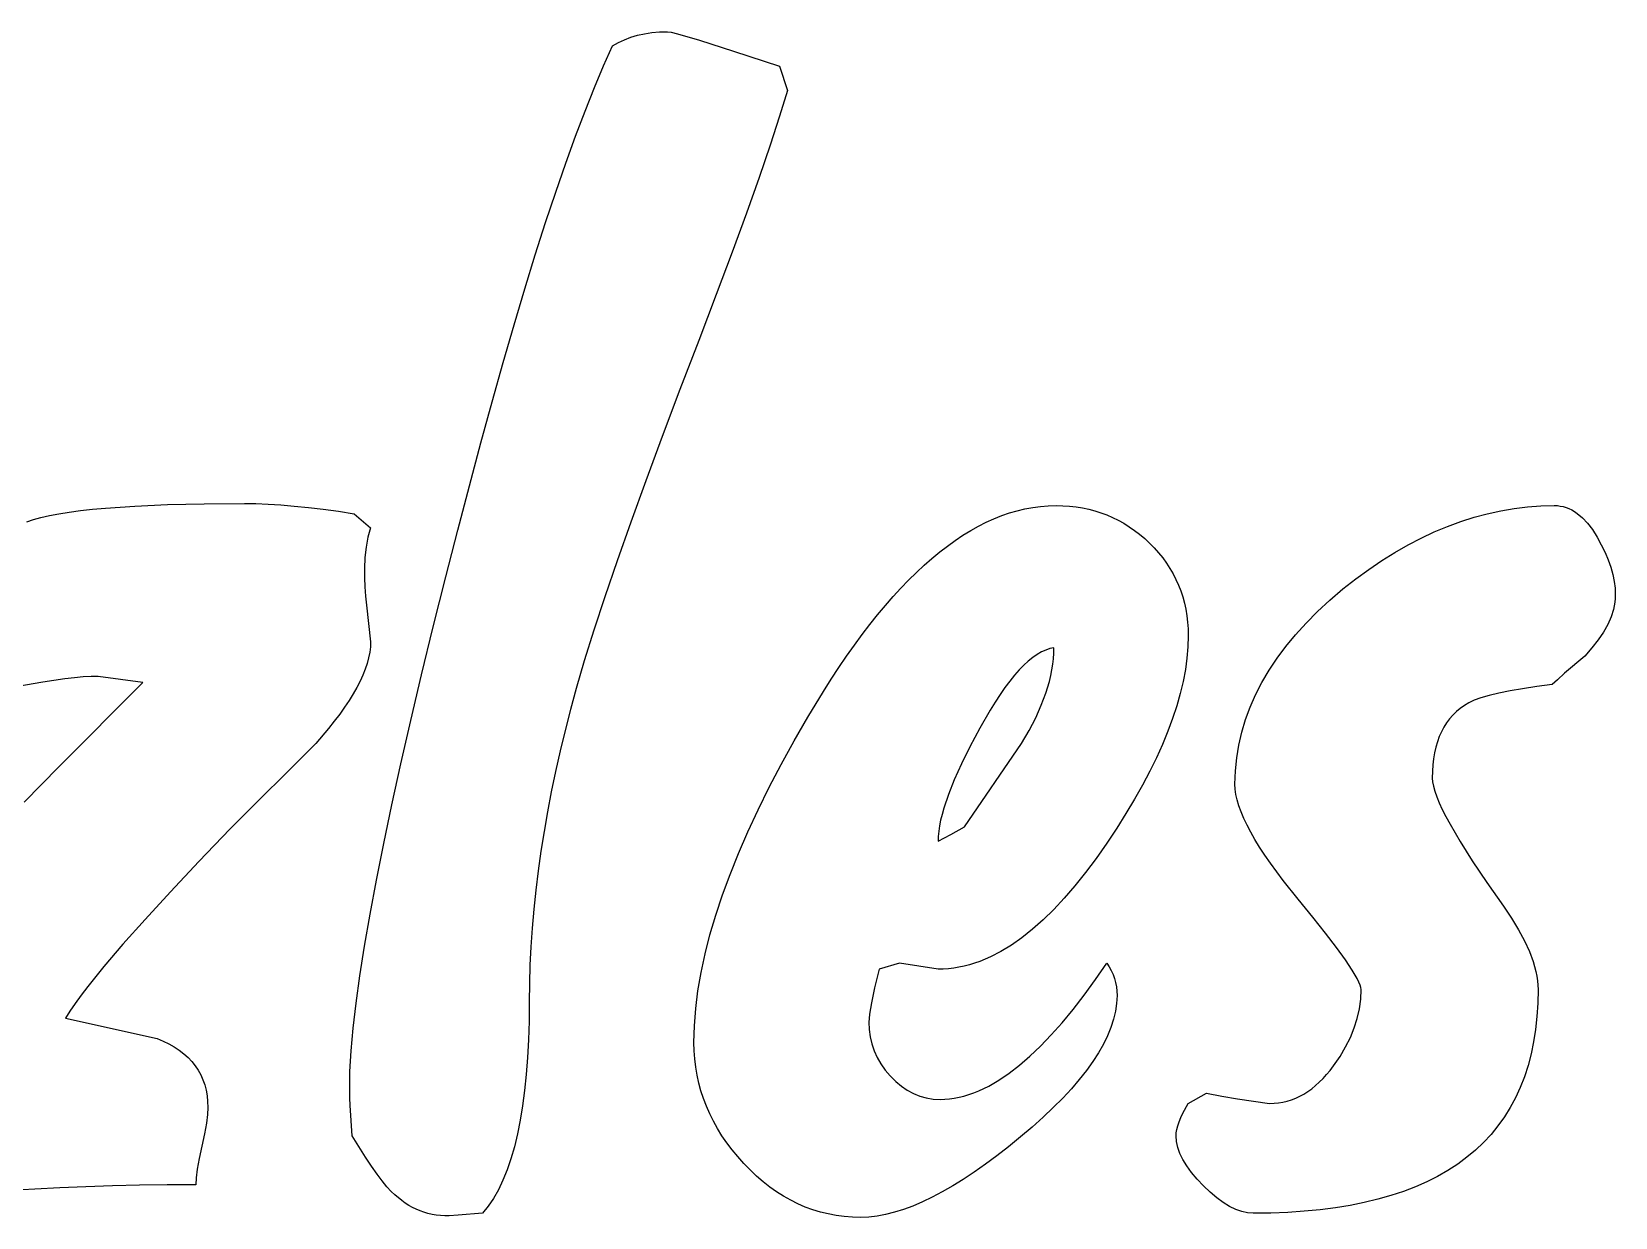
# Model space of a CAD drawing. Extents: x 9 to 960, y -397 to 558.
# Drawn here: x 549.7 to 603.2, y -64.5 to -24.4 of the extents above; entities that cross this region are included whole.
import ezdxf

# ---------------------------------------------------------------- set-up
doc = ezdxf.new("R2010")
doc.units = 0
doc.header["$MEASUREMENT"] = 0
doc.layers.add('TEXT', color=18, linetype='CONTINUOUS')

msp = doc.modelspace()

# ---------------------------------------------------------------- linework, layer by layer
at = {"layer": 'TEXT'}
for points in [[(564.124, -64.412), (563.82, -64.431), (563.672, -64.43), (563.527, -64.421), (563.384, -64.404), (563.244, -64.38), (563.107, -64.348), (562.973, -64.309), (562.841, -64.262), (562.712, -64.208), (562.585, -64.146), (562.461, -64.077), (562.34, -64), (562.222, -63.916), (561.993, -63.725), (561.865, -63.603), (561.723, -63.446), (561.565, -63.251), (561.392, -63.02), (561.204, -62.753), (561.001, -62.449), (560.55, -61.732), (560.481, -60.701), (560.468, -60.442), (560.462, -60.164), (560.471, -59.549), (560.511, -58.858), (560.58, -58.089), (560.678, -57.243), (560.806, -56.319), (560.964, -55.318), (561.151, -54.24), (561.368, -53.085), (561.614, -51.852), (561.89, -50.542), (562.195, -49.154), (562.53, -47.689), (562.894, -46.147), (563.288, -44.528), (563.711, -42.831), (564.112, -41.263), (564.506, -39.755), (564.894, -38.306), (565.275, -36.916), (565.65, -35.587), (566.018, -34.316), (566.38, -33.106), (566.735, -31.955), (567.084, -30.864), (567.427, -29.832), (567.763, -28.86), (568.093, -27.947), (568.416, -27.094), (568.733, -26.301), (569.043, -25.567), (569.347, -24.893), (569.541, -24.78), (569.747, -24.683), (569.962, -24.6), (570.189, -24.532), (570.426, -24.48), (570.674, -24.442), (570.933, -24.42), (571.203, -24.412), (571.322, -24.43), (571.542, -24.485), (572.285, -24.704), (573.432, -25.069), (574.983, -25.58), (575.258, -26.405), (574.99, -27.27), (574.669, -28.248), (574.294, -29.34), (573.866, -30.546), (573.384, -31.866), (572.848, -33.299), (572.258, -34.847), (571.615, -36.508), (571.019, -38.094), (570.468, -39.588), (569.962, -40.99), (569.502, -42.299), (569.086, -43.515), (568.716, -44.64), (568.39, -45.672), (568.11, -46.611), (567.919, -47.321), (567.739, -48.025), (567.573, -48.721), (567.418, -49.412), (567.276, -50.096), (567.147, -50.774), (567.029, -51.445), (566.924, -52.11), (566.832, -52.768), (566.752, -53.42), (566.684, -54.065), (566.628, -54.704), (566.585, -55.337), (566.554, -55.963), (566.535, -56.582), (566.529, -57.196), (566.523, -57.852), (566.505, -58.48), (566.474, -59.08), (566.43, -59.653), (566.375, -60.197), (566.307, -60.714), (566.227, -61.202), (566.134, -61.663), (566.029, -62.096), (565.912, -62.5), (565.782, -62.877), (565.64, -63.226), (565.486, -63.548), (565.319, -63.841), (565.14, -64.106), (564.948, -64.343)], [(578.351, -56.096), (578.2, -56.723), (578.093, -57.23), (578.028, -57.616), (578.012, -57.765), (578.007, -57.883), (578.018, -58.137), (578.052, -58.383), (578.108, -58.622), (578.187, -58.854), (578.289, -59.077), (578.413, -59.294), (578.559, -59.503), (578.729, -59.704), (578.913, -59.889), (579.104, -60.05), (579.304, -60.186), (579.51, -60.297), (579.725, -60.383), (579.946, -60.445), (580.176, -60.482), (580.412, -60.494), (580.572, -60.49), (580.732, -60.476), (580.894, -60.454), (581.057, -60.423), (581.22, -60.382), (581.385, -60.333), (581.551, -60.274), (581.718, -60.207), (581.886, -60.13), (582.055, -60.045), (582.397, -59.847), (582.743, -59.613), (583.093, -59.343), (583.447, -59.037), (583.806, -58.696), (584.169, -58.318), (584.536, -57.904), (584.908, -57.455), (585.284, -56.969), (585.664, -56.447), (586.048, -55.89), (586.129, -56.012), (586.198, -56.139), (586.258, -56.27), (586.306, -56.405), (586.343, -56.545), (586.37, -56.689), (586.386, -56.837), (586.392, -56.989), (586.379, -57.25), (586.341, -57.515), (586.277, -57.785), (586.188, -58.061), (586.073, -58.342), (585.933, -58.628), (585.767, -58.918), (585.576, -59.214), (585.359, -59.515), (585.117, -59.822), (584.849, -60.133), (584.555, -60.449), (584.237, -60.771), (583.892, -61.097), (583.522, -61.429), (583.127, -61.766), (582.724, -62.095), (582.329, -62.402), (581.943, -62.689), (581.566, -62.954), (581.198, -63.198), (580.838, -63.42), (580.488, -63.622), (580.146, -63.802), (579.813, -63.961), (579.489, -64.099), (579.174, -64.216), (578.868, -64.311), (578.571, -64.385), (578.282, -64.438), (578.003, -64.47), (577.732, -64.481), (577.451, -64.474), (577.174, -64.452), (576.902, -64.417), (576.634, -64.367), (576.371, -64.303), (576.113, -64.225), (575.859, -64.132), (575.61, -64.025), (575.365, -63.904), (575.125, -63.769), (574.89, -63.62), (574.659, -63.456), (574.432, -63.278), (574.21, -63.086), (573.993, -62.88), (573.78, -62.659), (573.576, -62.43), (573.385, -62.197), (573.208, -61.961), (573.043, -61.721), (572.892, -61.477), (572.754, -61.231), (572.629, -60.98), (572.517, -60.726), (572.419, -60.469), (572.333, -60.208), (572.261, -59.944), (572.201, -59.676), (572.155, -59.405), (572.123, -59.13), (572.103, -58.852), (572.096, -58.57), (572.111, -58.004), (572.156, -57.421), (572.232, -56.822), (572.337, -56.208), (572.472, -55.577), (572.637, -54.93), (572.833, -54.266), (573.058, -53.587), (573.314, -52.892), (573.6, -52.18), (573.915, -51.453), (574.261, -50.709), (574.637, -49.949), (575.043, -49.174), (575.479, -48.382), (575.945, -47.574), (576.469, -46.708), (576.731, -46.296), (576.993, -45.898), (577.255, -45.514), (577.517, -45.144), (577.779, -44.788), (578.041, -44.446), (578.303, -44.118), (578.565, -43.804), (578.827, -43.504), (579.089, -43.218), (579.351, -42.946), (579.613, -42.687), (579.875, -42.443), (580.137, -42.213), (580.399, -41.996), (580.662, -41.794), (580.924, -41.605), (581.186, -41.431), (581.448, -41.27), (581.71, -41.124), (581.972, -40.991), (582.234, -40.872), (582.496, -40.768), (582.758, -40.677), (583.02, -40.6), (583.282, -40.537), (583.544, -40.489), (583.806, -40.454), (584.068, -40.433), (584.33, -40.426), (584.56, -40.431), (584.785, -40.446), (585.006, -40.47), (585.223, -40.505), (585.436, -40.55), (585.644, -40.605), (585.848, -40.669), (586.048, -40.744), (586.244, -40.828), (586.435, -40.922), (586.622, -41.027), (586.804, -41.141), (586.982, -41.265), (587.156, -41.399), (587.326, -41.543), (587.491, -41.697), (587.65, -41.858), (587.797, -42.024), (587.935, -42.195), (588.063, -42.369), (588.18, -42.549), (588.287, -42.733), (588.384, -42.922), (588.471, -43.115), (588.547, -43.312), (588.614, -43.515), (588.67, -43.722), (588.716, -43.933), (588.751, -44.149), (588.777, -44.37), (588.792, -44.595), (588.797, -44.824), (588.787, -45.198), (588.754, -45.58), (588.701, -45.971), (588.625, -46.371), (588.529, -46.779), (588.411, -47.196), (588.271, -47.621), (588.11, -48.055), (587.927, -48.497), (587.723, -48.948), (587.498, -49.408), (587.251, -49.876), (586.982, -50.353), (586.692, -50.838), (586.381, -51.332), (586.048, -51.835), (585.688, -52.351), (585.328, -52.833), (584.968, -53.283), (584.609, -53.699), (584.251, -54.082), (583.893, -54.431), (583.535, -54.748), (583.179, -55.031), (582.822, -55.28), (582.467, -55.497), (582.112, -55.68), (581.934, -55.759), (581.757, -55.83), (581.58, -55.892), (581.403, -55.946), (581.226, -55.992), (581.049, -56.029), (580.873, -56.058), (580.696, -56.079), (580.52, -56.092), (580.344, -56.096), (579.038, -55.89)], [(597.045, -49.635), (597.054, -49.765), (597.082, -49.914), (597.129, -50.081), (597.195, -50.267), (597.28, -50.472), (597.383, -50.695), (597.505, -50.938), (597.646, -51.199), (597.984, -51.778), (598.398, -52.432), (598.886, -53.161), (599.45, -53.965), (599.724, -54.37), (599.961, -54.76), (600.162, -55.135), (600.326, -55.494), (600.454, -55.839), (600.504, -56.006), (600.546, -56.169), (600.577, -56.328), (600.6, -56.484), (600.614, -56.635), (600.619, -56.783), (600.609, -57.248), (600.581, -57.699), (600.534, -58.134), (600.468, -58.555), (600.384, -58.961), (600.28, -59.352), (600.158, -59.729), (600.017, -60.091), (599.857, -60.438), (599.679, -60.77), (599.482, -61.087), (599.265, -61.39), (599.031, -61.678), (598.777, -61.951), (598.504, -62.21), (598.213, -62.453), (597.903, -62.682), (597.574, -62.896), (597.226, -63.096), (596.86, -63.28), (596.475, -63.45), (596.071, -63.605), (595.648, -63.745), (595.206, -63.871), (594.746, -63.982), (594.267, -64.077), (593.769, -64.159), (593.252, -64.225), (592.716, -64.277), (592.162, -64.314), (591.589, -64.336), (590.997, -64.343), (590.805, -64.329), (590.608, -64.285), (590.405, -64.213), (590.198, -64.111), (589.984, -63.981), (589.766, -63.821), (589.542, -63.633), (589.313, -63.415), (589.095, -63.186), (588.907, -62.962), (588.747, -62.744), (588.617, -62.531), (588.515, -62.323), (588.443, -62.12), (588.399, -61.923), (588.385, -61.732), (588.391, -61.624), (588.411, -61.508), (588.443, -61.384), (588.488, -61.25), (588.546, -61.109), (588.617, -60.958), (588.797, -60.632), (589.416, -60.288), (589.936, -60.387), (590.464, -60.477), (591.001, -60.559), (591.546, -60.632), (591.7, -60.627), (591.851, -60.612), (591.999, -60.587), (592.146, -60.552), (592.289, -60.508), (592.431, -60.453), (592.57, -60.389), (592.706, -60.314), (592.84, -60.23), (592.972, -60.135), (593.101, -60.031), (593.228, -59.917), (593.353, -59.793), (593.475, -59.658), (593.594, -59.514), (593.711, -59.36), (593.929, -59.042), (594.117, -58.723), (594.277, -58.402), (594.407, -58.08), (594.509, -57.758), (594.581, -57.434), (594.625, -57.109), (594.639, -56.783), (594.631, -56.715), (594.606, -56.63), (594.564, -56.529), (594.506, -56.412), (594.34, -56.128), (594.107, -55.778), (593.807, -55.363), (593.441, -54.882), (593.008, -54.336), (592.509, -53.725), (592.009, -53.1), (591.576, -52.516), (591.385, -52.238), (591.21, -51.971), (591.052, -51.713), (590.911, -51.465), (590.786, -51.228), (590.678, -51), (590.586, -50.782), (590.511, -50.574), (590.453, -50.376), (590.411, -50.188), (590.386, -50.01), (590.378, -49.842), (590.392, -49.397), (590.435, -48.957), (590.506, -48.521), (590.606, -48.089), (590.734, -47.662), (590.89, -47.238), (591.075, -46.82), (591.289, -46.405), (591.531, -45.995), (591.801, -45.589), (592.1, -45.187), (592.427, -44.79), (592.783, -44.397), (593.167, -44.008), (593.58, -43.624), (594.021, -43.244), (594.459, -42.902), (594.899, -42.583), (595.34, -42.286), (595.782, -42.011), (596.225, -41.758), (596.669, -41.526), (597.114, -41.317), (597.56, -41.13), (598.007, -40.965), (598.456, -40.822), (598.905, -40.701), (599.356, -40.602), (599.807, -40.525), (600.26, -40.47), (600.714, -40.437), (601.168, -40.426), (601.271, -40.43), (601.371, -40.442), (601.47, -40.463), (601.568, -40.492), (601.664, -40.53), (601.758, -40.576), (601.851, -40.63), (601.942, -40.692), (602.119, -40.842), (602.29, -41.025), (602.454, -41.241), (602.612, -41.491), (602.757, -41.755), (602.882, -42.013), (602.989, -42.266), (603.076, -42.513), (603.143, -42.756), (603.192, -42.992), (603.221, -43.224), (603.23, -43.45), (603.226, -43.571), (603.214, -43.692), (603.194, -43.815), (603.166, -43.939), (603.085, -44.191), (602.973, -44.446), (602.828, -44.706), (602.65, -44.97), (602.441, -45.239), (602.199, -45.512), (601.512, -46.096), (601.271, -46.311), (601.1, -46.474), (600.575, -46.544), (600.099, -46.616), (599.672, -46.69), (599.296, -46.766), (598.968, -46.844), (598.69, -46.925), (598.461, -47.008), (598.282, -47.092), (598.132, -47.183), (597.992, -47.282), (597.861, -47.391), (597.741, -47.509), (597.629, -47.636), (597.528, -47.772), (597.436, -47.917), (597.354, -48.072), (597.281, -48.235), (597.219, -48.408), (597.165, -48.59), (597.122, -48.781), (597.088, -48.981), (597.064, -49.19), (597.05, -49.408)], [(581.237, -51.285), (583.162, -48.467), (583.419, -48.026), (583.643, -47.595), (583.832, -47.175), (583.986, -46.766), (584.107, -46.368), (584.154, -46.172), (584.192, -45.98), (584.223, -45.79), (584.244, -45.603), (584.257, -45.418), (584.261, -45.237), (584.123, -45.263), (583.981, -45.309), (583.838, -45.374), (583.692, -45.458), (583.544, -45.561), (583.393, -45.683), (583.24, -45.824), (583.084, -45.984), (582.926, -46.163), (582.766, -46.362), (582.603, -46.579), (582.438, -46.815), (582.27, -47.071), (582.1, -47.345), (581.753, -47.952), (581.422, -48.575), (581.136, -49.156), (580.894, -49.696), (580.696, -50.194), (580.542, -50.65), (580.481, -50.862), (580.432, -51.064), (580.393, -51.255), (580.366, -51.436), (580.349, -51.606), (580.344, -51.766), (580.773, -51.543)]]:
    msp.add_lwpolyline(points, close=True, dxfattribs=at)
for points in [[(549.553, -40.976), (549.775, -40.901), (550.029, -40.831), (550.314, -40.765), (550.631, -40.705), (550.98, -40.649), (551.361, -40.599), (551.773, -40.553), (552.216, -40.512), (553.199, -40.444), (554.308, -40.396), (555.544, -40.367), (556.907, -40.357), (557.296, -40.362), (557.706, -40.378), (558.138, -40.405), (558.591, -40.443), (559.066, -40.491), (559.562, -40.55), (560.079, -40.62), (560.619, -40.701), (561.168, -41.182), (561.078, -41.5), (561.014, -41.835), (560.975, -42.187), (560.962, -42.556), (560.966, -42.866), (560.979, -43.175), (561.001, -43.484), (561.031, -43.793), (561.168, -45.031), (561.161, -45.205), (561.139, -45.385), (561.103, -45.57), (561.052, -45.761), (560.987, -45.957), (560.907, -46.158), (560.813, -46.365), (560.704, -46.577), (560.581, -46.794), (560.444, -47.017), (560.291, -47.245), (560.125, -47.479), (559.943, -47.718), (559.748, -47.962), (559.313, -48.467), (556.426, -51.354), (555.362, -52.461), (554.403, -53.48), (553.549, -54.411), (552.801, -55.254), (552.157, -56.009), (551.619, -56.676), (551.39, -56.976), (551.187, -57.255), (551.01, -57.511), (550.859, -57.745), (553.952, -58.433), (554.16, -58.522), (554.355, -58.619), (554.536, -58.724), (554.704, -58.836), (554.858, -58.956), (554.999, -59.083), (555.126, -59.218), (555.241, -59.36), (555.341, -59.51), (555.428, -59.668), (555.502, -59.832), (555.563, -60.005), (555.61, -60.185), (555.643, -60.372), (555.663, -60.567), (555.67, -60.769), (555.657, -61.006), (555.619, -61.302), (555.554, -61.659), (555.464, -62.075), (555.374, -62.492), (555.309, -62.848), (555.271, -63.145), (555.258, -63.381), (554.298, -63.385), (553.359, -63.397), (552.442, -63.417), (551.546, -63.446), (550.672, -63.482), (549.82, -63.526), (548.988, -63.578)], [(549.463, -50.452), (550.636, -49.257), (553.471, -46.405), (551.959, -46.199), (551.721, -46.204), (551.454, -46.22), (551.158, -46.247), (550.833, -46.285), (550.097, -46.392), (549.244, -46.543)]]:
    msp.add_lwpolyline(points, dxfattribs=at)

doc.saveas('drawing.dxf')
